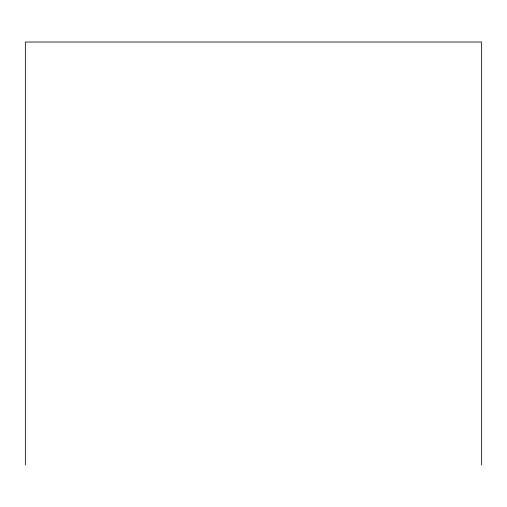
<?xml version="1.0" encoding="UTF-8"?>
<svg xmlns="http://www.w3.org/2000/svg" width="507" height="507" viewBox="0 0 507 507"><rect width="100%" height="100%" fill="white"/><g stroke="black" fill="none" stroke-linecap="round" stroke-linejoin="round"><path stroke-width="0.76" d="M481.65 464.976L481.65 42.024L25.35 42.024L25.35 464.976"/></g></svg>
